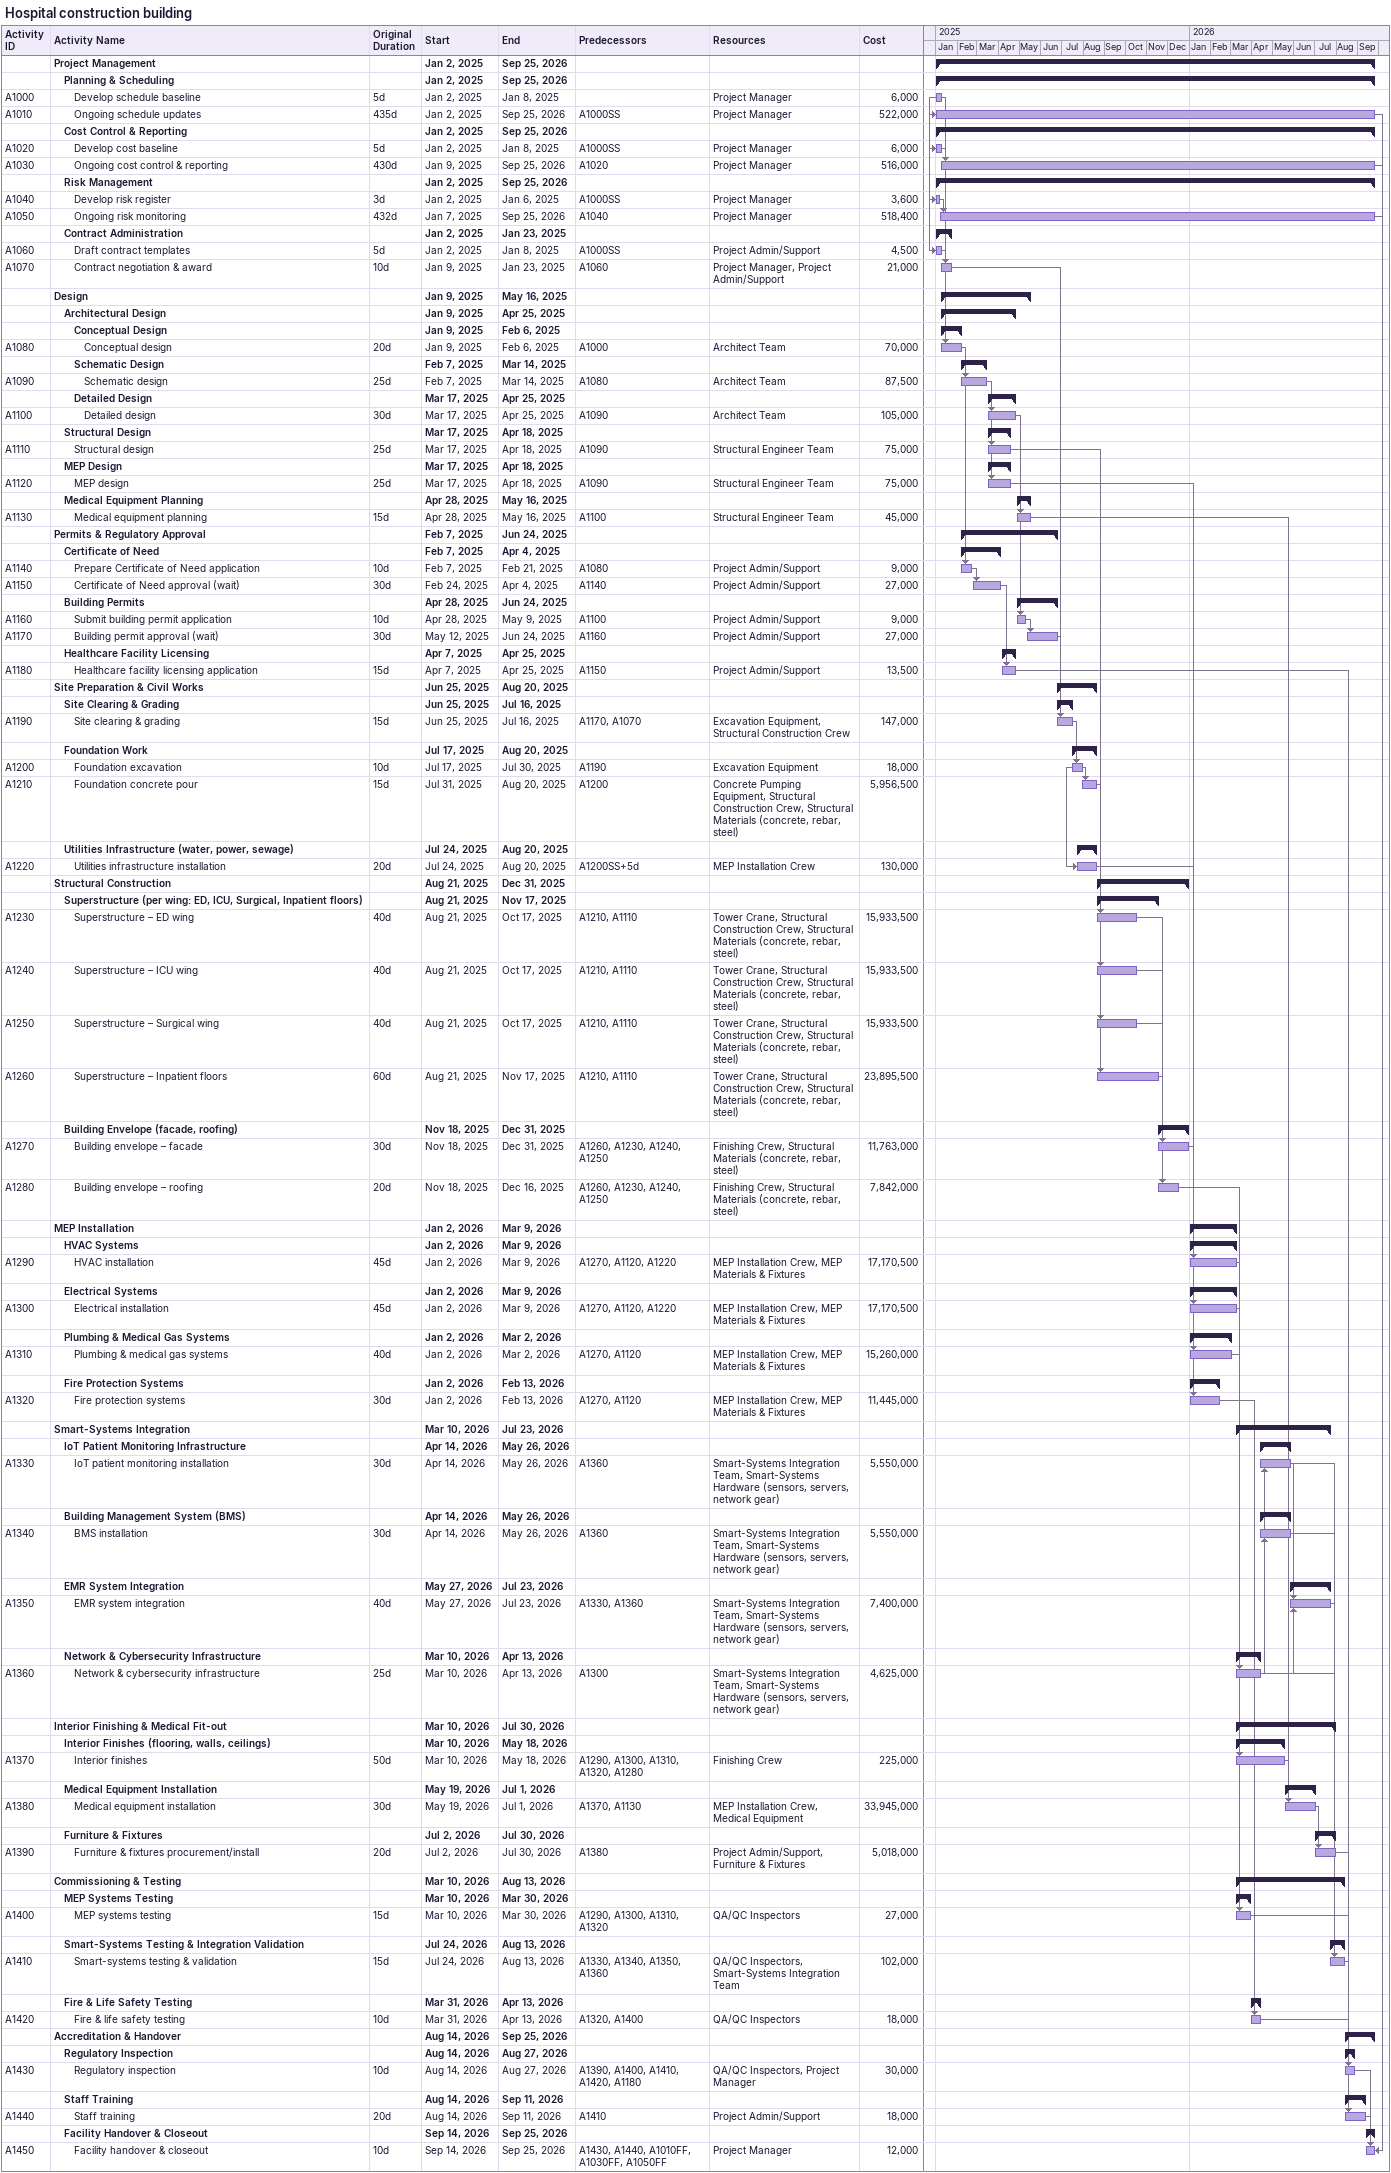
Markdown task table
Hospital construction building

| ID | Level | Task | Original duration | Start | Finish | Predecessors | Resources | Cost |
|---|---|---|---|---|---|---|---|---|
|  | 1 | **Project Management** |  | 2025-01-02 | 2026-09-25 |  |  |  |
|  | 2 | **Planning & Scheduling** |  | 2025-01-02 | 2026-09-25 |  |  |  |
| A1000 | 3 | Develop schedule baseline | 5d | 2025-01-02 | 2025-01-08 |  | Project Manager | 6000 |
| A1010 | 3 | Ongoing schedule updates | 435d | 2025-01-02 | 2026-09-25 | A1000SS | Project Manager | 522000 |
|  | 2 | **Cost Control & Reporting** |  | 2025-01-02 | 2026-09-25 |  |  |  |
| A1020 | 3 | Develop cost baseline | 5d | 2025-01-02 | 2025-01-08 | A1000SS | Project Manager | 6000 |
| A1030 | 3 | Ongoing cost control & reporting | 430d | 2025-01-09 | 2026-09-25 | A1020 | Project Manager | 516000 |
|  | 2 | **Risk Management** |  | 2025-01-02 | 2026-09-25 |  |  |  |
| A1040 | 3 | Develop risk register | 3d | 2025-01-02 | 2025-01-06 | A1000SS | Project Manager | 3600 |
| A1050 | 3 | Ongoing risk monitoring | 432d | 2025-01-07 | 2026-09-25 | A1040 | Project Manager | 518400 |
|  | 2 | **Contract Administration** |  | 2025-01-02 | 2025-01-23 |  |  |  |
| A1060 | 3 | Draft contract templates | 5d | 2025-01-02 | 2025-01-08 | A1000SS | Project Admin/Support | 4500 |
| A1070 | 3 | Contract negotiation & award | 10d | 2025-01-09 | 2025-01-23 | A1060 | Project Manager, Project Admin/Support | 21000 |
|  | 1 | **Design** |  | 2025-01-09 | 2025-05-16 |  |  |  |
|  | 2 | **Architectural Design** |  | 2025-01-09 | 2025-04-25 |  |  |  |
|  | 3 | **Conceptual Design** |  | 2025-01-09 | 2025-02-06 |  |  |  |
| A1080 | 4 | Conceptual design | 20d | 2025-01-09 | 2025-02-06 | A1000 | Architect Team | 70000 |
|  | 3 | **Schematic Design** |  | 2025-02-07 | 2025-03-14 |  |  |  |
| A1090 | 4 | Schematic design | 25d | 2025-02-07 | 2025-03-14 | A1080 | Architect Team | 87500 |
|  | 3 | **Detailed Design** |  | 2025-03-17 | 2025-04-25 |  |  |  |
| A1100 | 4 | Detailed design | 30d | 2025-03-17 | 2025-04-25 | A1090 | Architect Team | 105000 |
|  | 2 | **Structural Design** |  | 2025-03-17 | 2025-04-18 |  |  |  |
| A1110 | 3 | Structural design | 25d | 2025-03-17 | 2025-04-18 | A1090 | Structural Engineer Team | 75000 |
|  | 2 | **MEP Design** |  | 2025-03-17 | 2025-04-18 |  |  |  |
| A1120 | 3 | MEP design | 25d | 2025-03-17 | 2025-04-18 | A1090 | Structural Engineer Team | 75000 |
|  | 2 | **Medical Equipment Planning** |  | 2025-04-28 | 2025-05-16 |  |  |  |
| A1130 | 3 | Medical equipment planning | 15d | 2025-04-28 | 2025-05-16 | A1100 | Structural Engineer Team | 45000 |
|  | 1 | **Permits & Regulatory Approval** |  | 2025-02-07 | 2025-06-24 |  |  |  |
|  | 2 | **Certificate of Need** |  | 2025-02-07 | 2025-04-04 |  |  |  |
| A1140 | 3 | Prepare Certificate of Need application | 10d | 2025-02-07 | 2025-02-21 | A1080 | Project Admin/Support | 9000 |
| A1150 | 3 | Certificate of Need approval (wait) | 30d | 2025-02-24 | 2025-04-04 | A1140 | Project Admin/Support | 27000 |
|  | 2 | **Building Permits** |  | 2025-04-28 | 2025-06-24 |  |  |  |
| A1160 | 3 | Submit building permit application | 10d | 2025-04-28 | 2025-05-09 | A1100 | Project Admin/Support | 9000 |
| A1170 | 3 | Building permit approval (wait) | 30d | 2025-05-12 | 2025-06-24 | A1160 | Project Admin/Support | 27000 |
|  | 2 | **Healthcare Facility Licensing** |  | 2025-04-07 | 2025-04-25 |  |  |  |
| A1180 | 3 | Healthcare facility licensing application | 15d | 2025-04-07 | 2025-04-25 | A1150 | Project Admin/Support | 13500 |
|  | 1 | **Site Preparation & Civil Works** |  | 2025-06-25 | 2025-08-20 |  |  |  |
|  | 2 | **Site Clearing & Grading** |  | 2025-06-25 | 2025-07-16 |  |  |  |
| A1190 | 3 | Site clearing & grading | 15d | 2025-06-25 | 2025-07-16 | A1170, A1070 | Excavation Equipment, Structural Construction Crew | 147000 |
|  | 2 | **Foundation Work** |  | 2025-07-17 | 2025-08-20 |  |  |  |
| A1200 | 3 | Foundation excavation | 10d | 2025-07-17 | 2025-07-30 | A1190 | Excavation Equipment | 18000 |
| A1210 | 3 | Foundation concrete pour | 15d | 2025-07-31 | 2025-08-20 | A1200 | Concrete Pumping Equipment, Structural Construction Crew, Structural Materials (concrete, rebar, steel) | 5956500 |
|  | 2 | **Utilities Infrastructure (water, power, sewage)** |  | 2025-07-24 | 2025-08-20 |  |  |  |
| A1220 | 3 | Utilities infrastructure installation | 20d | 2025-07-24 | 2025-08-20 | A1200SS+5d | MEP Installation Crew | 130000 |
|  | 1 | **Structural Construction** |  | 2025-08-21 | 2025-12-31 |  |  |  |
|  | 2 | **Superstructure (per wing: ED, ICU, Surgical, Inpatient floors)** |  | 2025-08-21 | 2025-11-17 |  |  |  |
| A1230 | 3 | Superstructure – ED wing | 40d | 2025-08-21 | 2025-10-17 | A1210, A1110 | Tower Crane, Structural Construction Crew, Structural Materials (concrete, rebar, steel) | 15933500 |
| A1240 | 3 | Superstructure – ICU wing | 40d | 2025-08-21 | 2025-10-17 | A1210, A1110 | Tower Crane, Structural Construction Crew, Structural Materials (concrete, rebar, steel) | 15933500 |
| A1250 | 3 | Superstructure – Surgical wing | 40d | 2025-08-21 | 2025-10-17 | A1210, A1110 | Tower Crane, Structural Construction Crew, Structural Materials (concrete, rebar, steel) | 15933500 |
| A1260 | 3 | Superstructure – Inpatient floors | 60d | 2025-08-21 | 2025-11-17 | A1210, A1110 | Tower Crane, Structural Construction Crew, Structural Materials (concrete, rebar, steel) | 23895500 |
|  | 2 | **Building Envelope (facade, roofing)** |  | 2025-11-18 | 2025-12-31 |  |  |  |
| A1270 | 3 | Building envelope – facade | 30d | 2025-11-18 | 2025-12-31 | A1260, A1230, A1240, A1250 | Finishing Crew, Structural Materials (concrete, rebar, steel) | 11763000 |
| A1280 | 3 | Building envelope – roofing | 20d | 2025-11-18 | 2025-12-16 | A1260, A1230, A1240, A1250 | Finishing Crew, Structural Materials (concrete, rebar, steel) | 7842000 |
|  | 1 | **MEP Installation** |  | 2026-01-02 | 2026-03-09 |  |  |  |
|  | 2 | **HVAC Systems** |  | 2026-01-02 | 2026-03-09 |  |  |  |
| A1290 | 3 | HVAC installation | 45d | 2026-01-02 | 2026-03-09 | A1270, A1120, A1220 | MEP Installation Crew, MEP Materials & Fixtures | 17170500 |
|  | 2 | **Electrical Systems** |  | 2026-01-02 | 2026-03-09 |  |  |  |
| A1300 | 3 | Electrical installation | 45d | 2026-01-02 | 2026-03-09 | A1270, A1120, A1220 | MEP Installation Crew, MEP Materials & Fixtures | 17170500 |
|  | 2 | **Plumbing & Medical Gas Systems** |  | 2026-01-02 | 2026-03-02 |  |  |  |
| A1310 | 3 | Plumbing & medical gas systems | 40d | 2026-01-02 | 2026-03-02 | A1270, A1120 | MEP Installation Crew, MEP Materials & Fixtures | 15260000 |
|  | 2 | **Fire Protection Systems** |  | 2026-01-02 | 2026-02-13 |  |  |  |
| A1320 | 3 | Fire protection systems | 30d | 2026-01-02 | 2026-02-13 | A1270, A1120 | MEP Installation Crew, MEP Materials & Fixtures | 11445000 |
|  | 1 | **Smart-Systems Integration** |  | 2026-03-10 | 2026-07-23 |  |  |  |
|  | 2 | **IoT Patient Monitoring Infrastructure** |  | 2026-04-14 | 2026-05-26 |  |  |  |
| A1330 | 3 | IoT patient monitoring installation | 30d | 2026-04-14 | 2026-05-26 | A1360 | Smart-Systems Integration Team, Smart-Systems Hardware (sensors, servers, network gear) | 5550000 |
|  | 2 | **Building Management System (BMS)** |  | 2026-04-14 | 2026-05-26 |  |  |  |
| A1340 | 3 | BMS installation | 30d | 2026-04-14 | 2026-05-26 | A1360 | Smart-Systems Integration Team, Smart-Systems Hardware (sensors, servers, network gear) | 5550000 |
|  | 2 | **EMR System Integration** |  | 2026-05-27 | 2026-07-23 |  |  |  |
| A1350 | 3 | EMR system integration | 40d | 2026-05-27 | 2026-07-23 | A1330, A1360 | Smart-Systems Integration Team, Smart-Systems Hardware (sensors, servers, network gear) | 7400000 |
|  | 2 | **Network & Cybersecurity Infrastructure** |  | 2026-03-10 | 2026-04-13 |  |  |  |
| A1360 | 3 | Network & cybersecurity infrastructure | 25d | 2026-03-10 | 2026-04-13 | A1300 | Smart-Systems Integration Team, Smart-Systems Hardware (sensors, servers, network gear) | 4625000 |
|  | 1 | **Interior Finishing & Medical Fit-out** |  | 2026-03-10 | 2026-07-30 |  |  |  |
|  | 2 | **Interior Finishes (flooring, walls, ceilings)** |  | 2026-03-10 | 2026-05-18 |  |  |  |
| A1370 | 3 | Interior finishes | 50d | 2026-03-10 | 2026-05-18 | A1290, A1300, A1310, A1320, A1280 | Finishing Crew | 225000 |
|  | 2 | **Medical Equipment Installation** |  | 2026-05-19 | 2026-07-01 |  |  |  |
| A1380 | 3 | Medical equipment installation | 30d | 2026-05-19 | 2026-07-01 | A1370, A1130 | MEP Installation Crew, Medical Equipment | 33945000 |
|  | 2 | **Furniture & Fixtures** |  | 2026-07-02 | 2026-07-30 |  |  |  |
| A1390 | 3 | Furniture & fixtures procurement/install | 20d | 2026-07-02 | 2026-07-30 | A1380 | Project Admin/Support, Furniture & Fixtures | 5018000 |
|  | 1 | **Commissioning & Testing** |  | 2026-03-10 | 2026-08-13 |  |  |  |
|  | 2 | **MEP Systems Testing** |  | 2026-03-10 | 2026-03-30 |  |  |  |
| A1400 | 3 | MEP systems testing | 15d | 2026-03-10 | 2026-03-30 | A1290, A1300, A1310, A1320 | QA/QC Inspectors | 27000 |
|  | 2 | **Smart-Systems Testing & Integration Validation** |  | 2026-07-24 | 2026-08-13 |  |  |  |
| A1410 | 3 | Smart-systems testing & validation | 15d | 2026-07-24 | 2026-08-13 | A1330, A1340, A1350, A1360 | QA/QC Inspectors, Smart-Systems Integration Team | 102000 |
|  | 2 | **Fire & Life Safety Testing** |  | 2026-03-31 | 2026-04-13 |  |  |  |
| A1420 | 3 | Fire & life safety testing | 10d | 2026-03-31 | 2026-04-13 | A1320, A1400 | QA/QC Inspectors | 18000 |
|  | 1 | **Accreditation & Handover** |  | 2026-08-14 | 2026-09-25 |  |  |  |
|  | 2 | **Regulatory Inspection** |  | 2026-08-14 | 2026-08-27 |  |  |  |
| A1430 | 3 | Regulatory inspection | 10d | 2026-08-14 | 2026-08-27 | A1390, A1400, A1410, A1420, A1180 | QA/QC Inspectors, Project Manager | 30000 |
|  | 2 | **Staff Training** |  | 2026-08-14 | 2026-09-11 |  |  |  |
| A1440 | 3 | Staff training | 20d | 2026-08-14 | 2026-09-11 | A1410 | Project Admin/Support | 18000 |
|  | 2 | **Facility Handover & Closeout** |  | 2026-09-14 | 2026-09-25 |  |  |  |
| A1450 | 3 | Facility handover & closeout | 10d | 2026-09-14 | 2026-09-25 | A1430, A1440, A1010FF, A1030FF, A1050FF | Project Manager | 12000 |
